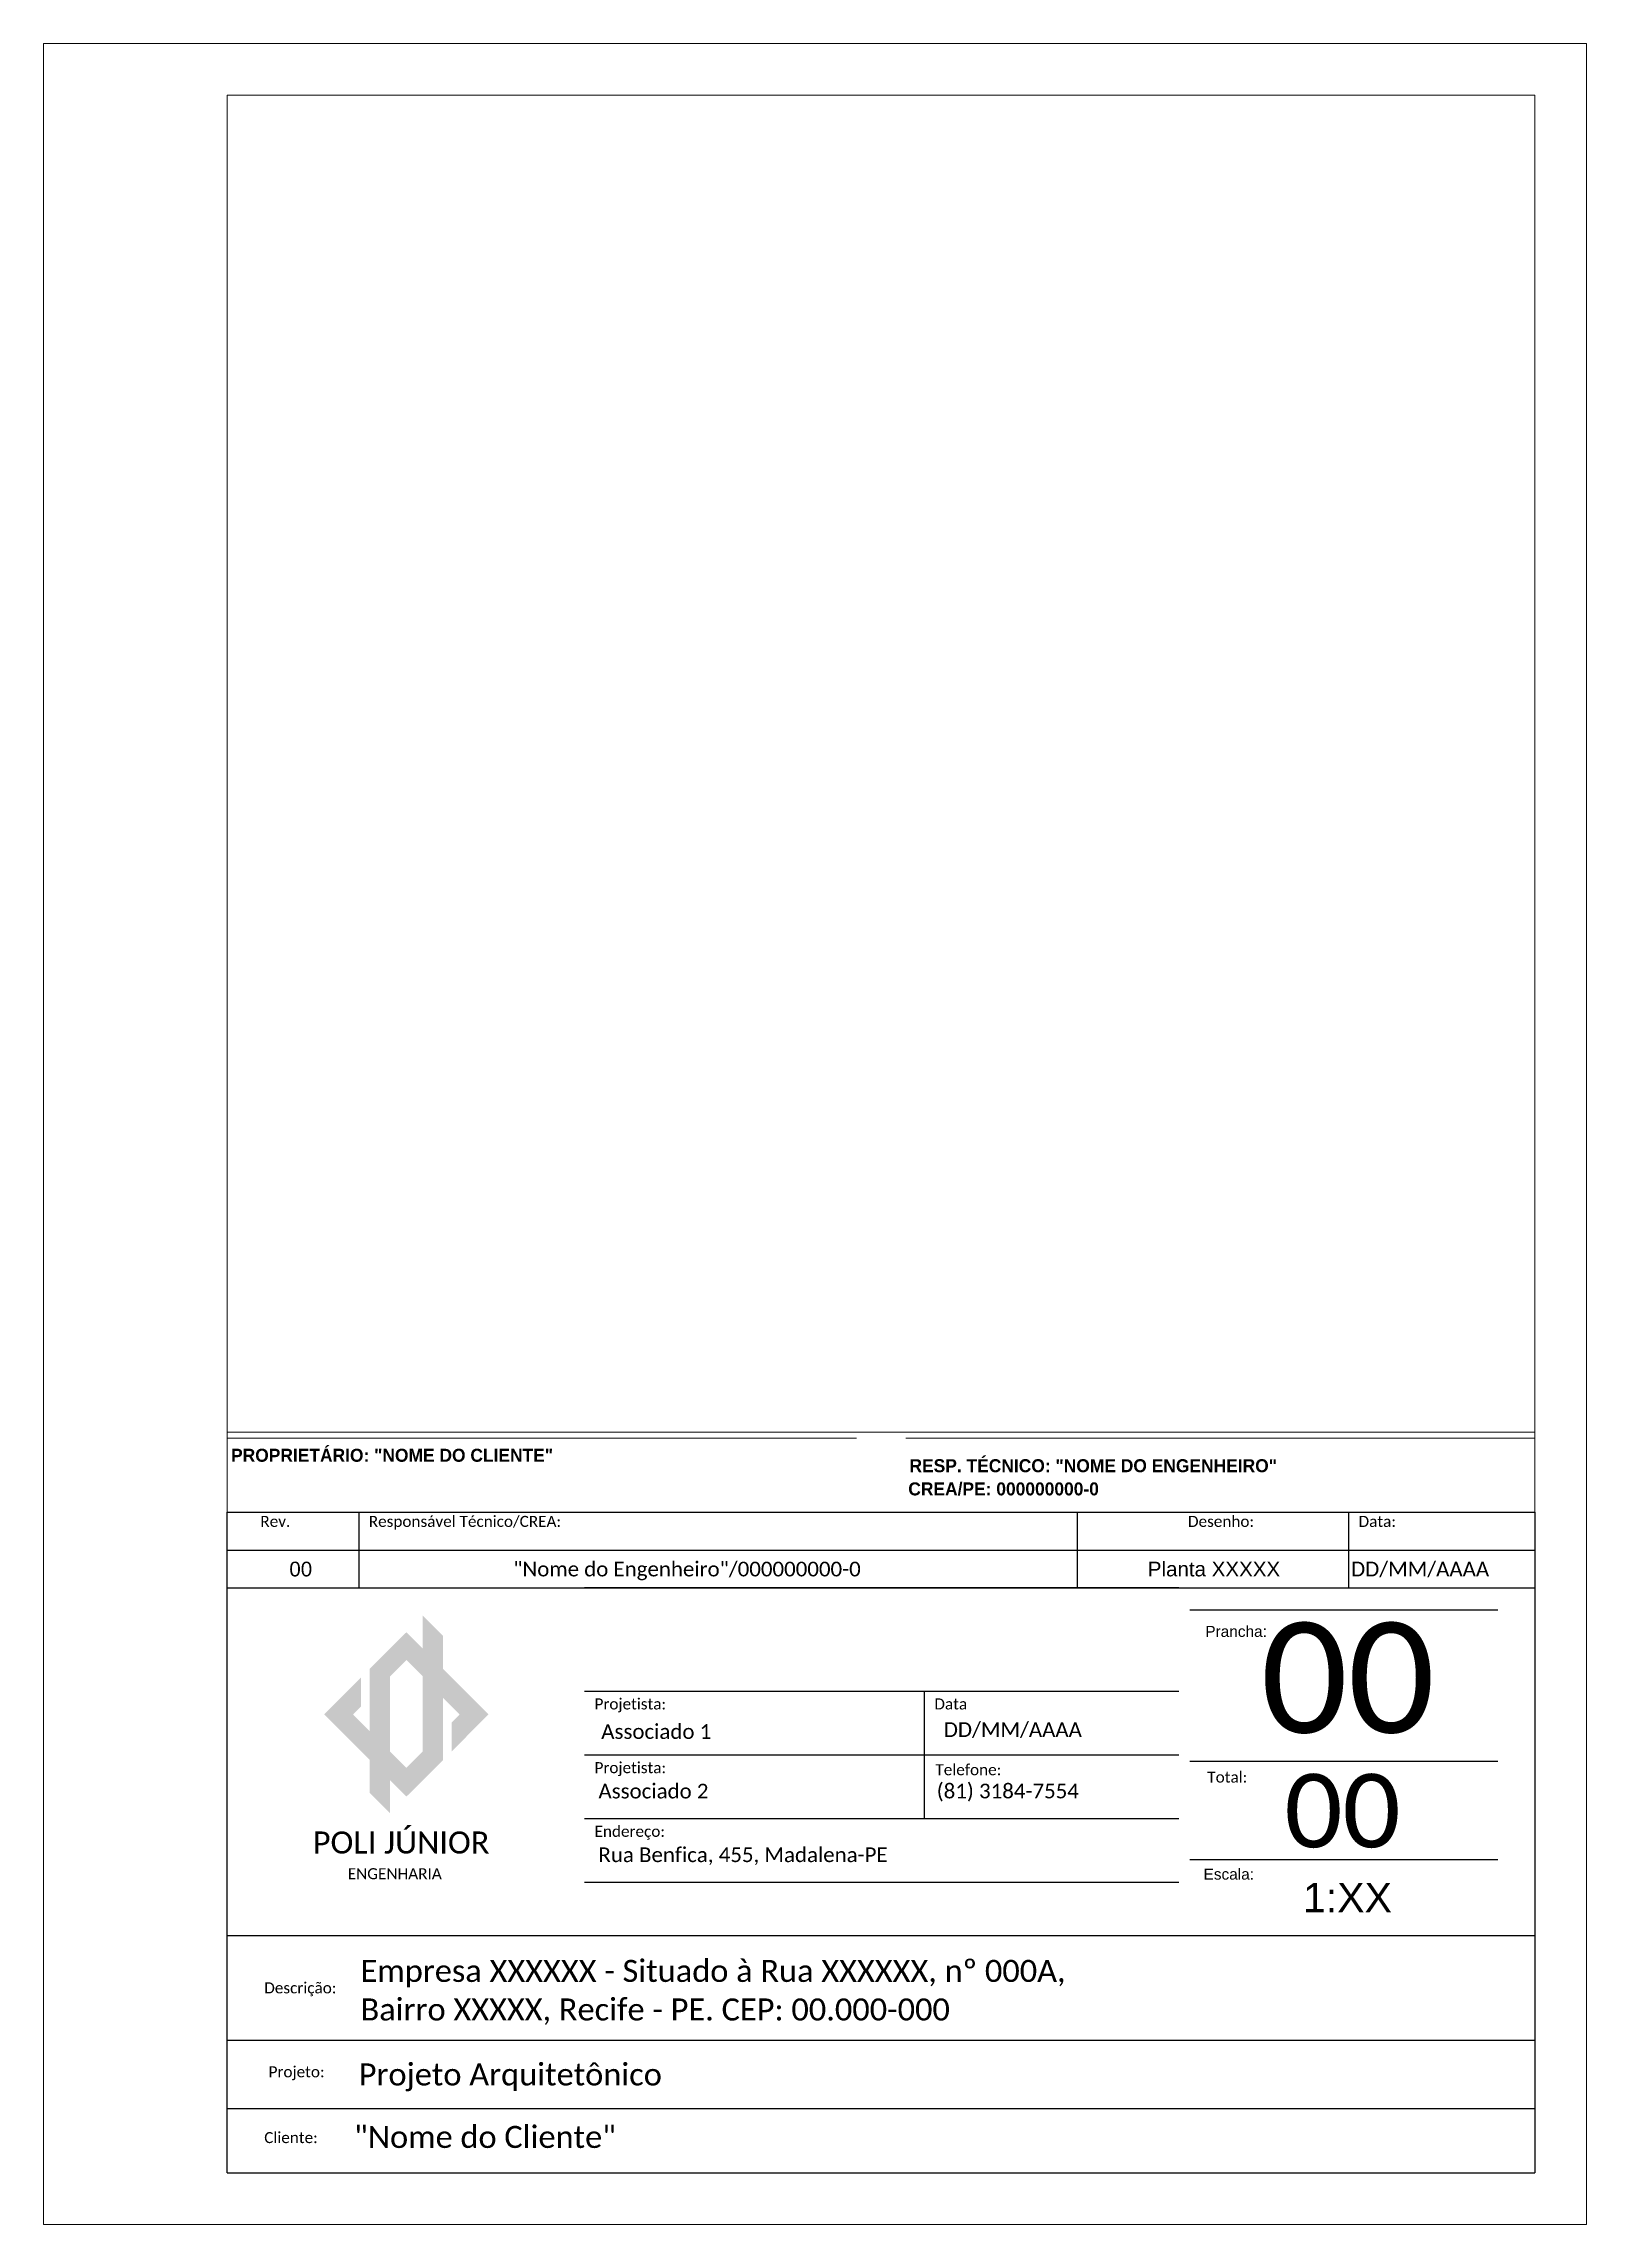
# Paper-space layout 'A4 - Retrato' of a CAD drawing. Header units: centimetres, sheet in millimetres. Extents: x 0 to 210, y 0 to 297.
import ezdxf
from ezdxf.enums import TextEntityAlignment as Align

# ---------------------------------------------------------------- set-up
doc = ezdxf.new("R2010")
doc.units = ezdxf.units.CM
doc.header["$LTSCALE"] = 0.8
doc.layers.add('ARQ-FOLHA', color=7, linetype='Continuous', lineweight=9)
doc.layers.add('ARQ-PENA-MÉDIA', color=7, linetype='Continuous', lineweight=20)
doc.layers.add('ARQ-VP', color=7, linetype='Continuous', lineweight=9, plot=False)
doc.styles.add('PJ', font='calibri.ttf', dxfattribs={"height": 3})
doc.styles.get("Standard").update_dxf_attribs({"font": 'arial.ttf'})
doc.styles.add('STYLE3', font='', dxfattribs={"height": 0.015})
doc.styles.get('STYLE3').set_extended_font_data('RotisSansSerif ExtraBold')

psp = doc.layouts.new('A4 - Retrato')

# ---------------------------------------------------------------- hatches: boundary and pattern name
at = {"transparency": 33554641}
h = psp.add_hatch(color=40, dxfattribs=at)
h.dxf.hatch_style = 1
h.paths.add_polyline_path([(42.16, 69.4), (42.16, 69.5), (43.22, 70.55), (43.22, 74.48), (38.19, 69.45), (44.39, 63.24), (44.39, 58.76), (47.14, 56.01), (47.14, 60.49), (49.38, 58.26), (51.61, 60.49), (54.36, 63.24), (54.36, 64.42), (54.36, 71.73), (56.59, 69.5), (56.59, 69.4), (55.54, 68.35), (55.54, 64.42), (60.56, 69.45), (54.36, 75.66), (54.36, 80.14), (51.61, 82.89), (51.61, 78.41), (49.38, 80.64), (47.14, 78.41), (44.39, 75.66), (44.39, 74.48), (44.39, 67.17)])
h.paths.add_polyline_path([(47.14, 74.63), (49.38, 76.86), (51.61, 74.63), (51.61, 64.42), (49.38, 62.19), (47.14, 64.42)], flags=16)

# ---------------------------------------------------------------- linework, layer by layer
for p, q in [((25, 7), (25, 96.99)), ((25, 96.99), (203, 96.99)), ((42.89, 96.99), (42.89, 86.67)), ((140.67, 96.99), (140.67, 86.67)), ((177.62, 96.99), (177.62, 86.67)), ((203, 96.99), (203, 7)), ((25, 91.83), (203, 91.83)), ((25, 86.67), (203, 86.67)), ((197.95, 83.64), (156.01, 83.64)), ((73.61, 72.63), (154.51, 72.63)), ((119.88, 72.63), (119.88, 55.28)), ((73.61, 63.96), (154.51, 63.96)), ((197.95, 63.02), (156.01, 63.02)), ((73.61, 55.28), (154.51, 55.28)), ((197.95, 49.66), (156.01, 49.66)), ((73.61, 46.61), (154.51, 46.61)), ((25, 39.35), (203, 39.35)), ((25, 25.07), (203, 25.07)), ((25, 15.78), (203, 15.78)), ((25, 7), (203, 7))]:
    psp.add_line(p, q)
at = {"color": 8, "linetype": 'Continuous'}
for p, q in [((154.51, 86.67), (73.61, 86.67)), ((156.28, 39.35), (198, 39.35))]:
    psp.add_line(p, q, dxfattribs=at)
at = {"layer": 'ARQ-FOLHA', "ltscale": 0.03}
for p, q in [((0, 0), (0, 297)), ((0, 297), (210, 297)), ((210, 297), (210, 0)), ((25, 290), (203, 290)), ((25, 7), (25, 290)), ((203, 290), (203, 7)), ((203, 107.06), (203, 107.91)), ((203, 7), (25, 7)), ((210, 0), (0, 0))]:
    psp.add_line(p, q, dxfattribs=at)
at = {"layer": 'ARQ-PENA-MÉDIA'}
for p, q in [((110.65, 107.06), (25, 107.06)), ((203, 107.06), (117.35, 107.06))]:
    psp.add_line(p, q, dxfattribs=at)

# ---------------------------------------------------------------- texts
at = {"style": 'PJ'}
for s, height, p in [('Rev.', 1.5, (29.5, 94.99)), ('Responsável Técnico/CREA:', 1.5, (44.26, 94.99)), ('Desenho:', 1.5, (155.77, 94.99)), ('Data:', 1.5, (178.99, 94.99)), ('00', 15, (165.68, 66.95)), ('Projetista:', 1.5, (74.99, 70.13)), ('Data', 1.5, (121.25, 70.13)), ('DD/MM/AAAA', 2, (122.54, 66.38)), ('Associado 1', 2, (75.9, 66.12)), ('Projetista: ', 1.5, (74.99, 61.45)), ('Telefone: ', 1.5, (121.39, 61.17)), ('Associado 2', 2, (75.52, 58.01)), ('(81) 3184-7554', 2, (121.57, 58.02)), ('Total:', 1.5, (158.4, 60.17)), ('00', 10, (168.91, 51.34)), ('Endereço:', 1.5, (74.99, 52.78)), ('Rua Benfica, 455, Madalena-PE', 2, (75.52, 49.34)), ('Descrição:', 1.5, (30.03, 31.46)), ('Projeto:', 1.5, (30.62, 20.03)), ('Cliente:', 1.5, (30.03, 11.07))]:
    psp.add_text(s, height=height, dxfattribs=at).set_placement(p)
for s, p in [('00', (35, 89.25)), ('Planta XXXXX', (159.31, 89.25))]:
    psp.add_text(s, height=2).set_placement(p, align=Align.MIDDLE_CENTER)
for s, p in [('"Nome do Engenheiro"/000000000-0', (87.58, 89.25)), ('DD/MM/AAAA', (187.37, 89.25))]:
    psp.add_text(s, height=2, dxfattribs=at).set_placement(p, align=Align.MIDDLE_CENTER)
for s, height, p in [('Prancha:', 1.5, (158.13, 80.01)), ('Escala:', 1.5, (157.89, 46.95)), ('1:XX', 4, (171.42, 42.5))]:
    psp.add_text(s, height=height).set_placement(p)
at = {"color": 7, "linetype": 'Continuous', "style": 'PJ'}
for s, p in [('Empresa XXXXXX - Situado à Rua XXXXXX, nº 000A,', (43.14, 33.02)), ('Bairro XXXXX, Recife - PE. CEP: 00.000-000', (43.14, 27.77)), ('Projeto Arquitetônico', (42.89, 18.92)), ('"Nome do Cliente"', (42.26, 10.41))]:
    psp.add_text(s, height=3, dxfattribs=at).set_placement(p)
at = {"insert": (36.64, 53.51), "char_height": 3, "attachment_point": 1, "style": 'PJ'}
psp.add_mtext_dynamic_manual_height_columns('POLI JÚNIOR\\P{\\H0.5x;         ENGENHARIA}', width=41.3962, gutter_width=15, heights=[0], dxfattribs=at)
at = {"layer": 'ARQ-PENA-MÉDIA', "style": 'STYLE3'}
for s, p in [('PROPRIETÁRIO: "NOME DO CLIENTE"', (25.51, 103.86)), ('RESP. TÉCNICO: "NOME DO ENGENHEIRO"', (117.86, 102.44)), ('CREA/PE: 000000000-0', (117.7, 99.28))]:
    psp.add_text(s, height=1.7716, dxfattribs=at).set_placement(p)

# ---------------------------------------------------------------- viewports
at = {"layer": 'ARQ-VP', "ltscale": 0.03}
psp.add_viewport(center=(114, 198.95), size=(178, 182.093), view_center_point=(139.04, 60.161), view_height=287.9701, dxfattribs=at)

doc.saveas('drawing.dxf')
